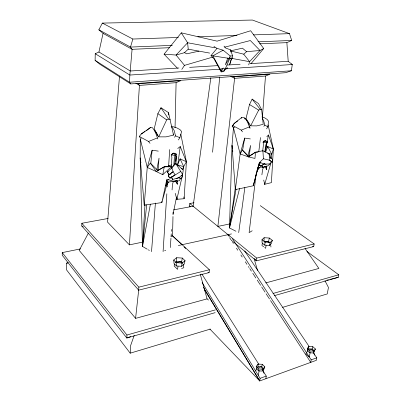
<?xml version="1.0" encoding="UTF-8"?>
<svg xmlns="http://www.w3.org/2000/svg" width="401" height="401" viewBox="0 0 401 401"><rect width="100%" height="100%" fill="white"/><g stroke="black" fill="none" stroke-linecap="round" stroke-linejoin="round"><path stroke-width="0.6" d="M80.566 248.881L62.245 252.615L62.24 255.247L126.796 338.003L215.192 312.64M68.37 262.75L66.546 263.176L66.516 269.828L130.2 353.181L210.345 329.086M141.282 138.285L140.285 139.012L140.195 157.929L142.485 246.415L147.262 249.211M172.219 235.577L209.397 269.763L209.111 272.61L138.681 290.144L81.779 225.969L81.819 223.277L108.125 218.465M257.352 367.376L257.993 366.549L258.028 364.098L262.309 364.293L264.82 366.82L263.993 368.965L262.414 371.05L258.59 370.88L256.389 368.619L256.214 366.424L258.028 364.098M250.129 63.639L288.194 61.303L292.269 64.521L291.412 70.761L285.748 72.696L130.746 83.914L99.739 64.16L95.107 60.366L95.243 53.714L98.937 51.995L103.062 33.378L98.852 29.799L102.365 23.093L252.445 20.05L289.497 33.649L291.687 40.446L286.875 42.646L259.412 43.829M172.991 216.49L172.54 235.873L171.327 236.129M173.031 214.615L173.092 212.114M175.052 127.698L176.094 82.676L180.51 80.741L138.4 83.804L137.358 83.152M266.74 166.014L266.655 169.573L265.231 166.766L266.56 166.179L266.655 169.573L266.329 168.415M235.983 231.257L229.482 227.943L232.019 145.423L233.457 127.829L234.46 127.082M264.139 237.708L261.988 239.713L262.129 243.071L264.815 245.161L269.412 245.442L271.276 243.638L272.349 240.354L269.287 238.034L264.139 237.708L264.023 241.282L268.575 241.562L269.477 242.254M307.367 350.71L308.67 348.82L308.755 346.464L312.8 346.664L315.417 348.985L313.281 352.96L309.667 352.79L307.367 350.71L307.281 348.589L308.755 346.464M171.528 168.916L171.628 166.465L164.27 166.806L157.788 170.36L156.335 171.553L147.242 167.443L140.285 139.012M160.946 108.977L160.996 107.769L168.48 112.606L173.548 135.097L166.039 136.861L158.716 136.876L154.205 128.841L157.869 113.668L160.996 107.769L168.535 119.077L170.235 119.503M62.245 252.615L126.937 335.03L126.796 338.003L130.806 336.544M130.2 353.181L130.576 345.707L134.245 335.296M138.681 290.144L138.841 287.151L81.819 223.277M268.129 124.906L273.372 149.122L271.402 182.635L264.715 184.29L264.78 183.056M150.415 204.109L142.485 246.415L144.972 204.59M175.202 193.297L176.871 199.322L184.144 198.721L186.39 161.753L180.801 134.15M258.59 370.88L258.705 368.97L256.214 366.424M142.776 242.084L129.413 244.871L139.418 85.398L138.4 83.804M163.082 251.668L166.836 193.763M167.277 186.916L167.523 183.182M168.57 166.991L169.703 149.558M170.335 247.577L170.956 238.204M171.037 236.956L171.247 233.833M171.412 231.332L171.533 229.457M175.844 164.465L176.42 155.713L175.844 161.322M161.924 201.337L161.839 202.57L144.22 205.177L140.195 157.929L140.55 160.375M253.332 184.545L253.252 185.788L235.327 189.618L232.019 145.423L232.41 148.475M171.262 166.605L171.894 157.347L171.227 154.856L172.545 153.563L173.929 153.122L176.365 154.109L175.392 156.836L174.826 164.836M173.773 166.104L174.335 158.119L175.132 155.403L176.365 154.109L175.272 153.954M180.044 160.104L180.129 158.876L186.39 161.753L183.683 166.621L182.61 169.387L181.046 168.385M264.815 245.161L265.031 242.059L261.988 239.713M262.429 117.157L265.487 76.045L269.898 74.235L233.838 76.862L232.73 76.315M172.064 189.974L172.5 184.179L173.412 181.458L176.871 180.595L177.377 184.204L175.503 181.222L176.871 180.595M144.22 205.177L147.242 167.443L152.134 150.205L158.33 151.127M151.508 251.693L155.423 203.036M158.034 170.6L159.037 158.124L156.851 169.773M119.513 76.19L107.583 222.144L129.413 244.871M190.545 206.801L189.578 206.004L189.783 203.523L194.054 202.741M267.582 147.698L267.688 146.455L273.372 149.122L271.743 154.245L271.166 158.039M271.006 158.35L270.625 156.315L268.735 153.463L262.901 150.726L255.512 152.22L254.946 158.425L248.58 156.936L240.149 153.949L233.457 127.829M212.565 152.265L219.713 77.087M142.485 246.415L146.656 204.826M150.766 163.859L152.134 150.205M208.52 300.083L207.076 298.895L135.578 318.369L138.706 289.903M176.781 198.084L176.871 199.322L177.016 198.099M309.667 352.79L309.883 350.935L307.281 348.589M235.608 187.277L235.327 189.618L240.149 153.949L244.665 138.084L250.369 138.936M249.116 232.68L256.174 173.603M258.77 151.839L260.48 137.538M262.65 151.237L263.492 144.545L263.106 142.21L263.923 141.107L265.457 140.666L267.532 141.638L266.495 144.149L265.487 152.039M264.84 151.959L265.693 145.287L266.675 142.751L267.532 141.638M266.54 128.881L267.823 126.866L268.56 121.292L267.216 119.488L264.66 117.859L261.923 116.861M189.783 203.523L256.745 258.094L256.384 260.84L313.717 246.565L314.153 243.943L260.249 205.628M177.743 165.067L180.214 146.525L177.688 148.565M261.893 174.861L262.615 169.473L263.728 166.926L266.56 166.179M177.357 164.911L180.129 158.876L183.683 166.621L182.625 174.49L176.871 199.322M238.695 232.64L244.866 187.488M249.091 156.56L250.615 145.428L247.973 155.743M193.117 206.239L210.826 77.829M313.632 353.156L316.785 357.822L316.334 360.334L259.718 380.95L260.089 378.333L202.144 282.575M271.061 161.864L272.284 162.049L272.665 159.438L269.713 156.971L268.735 153.463M265.893 378.699L266.269 376.098L263.267 371.336M178.014 266.279L177.563 269.362L174.084 265.943L174.876 263.913M239.582 188.505L229.482 227.943L235.357 187.678M182.876 263.031L181.648 261.853L182.28 258.054L176.64 257.723L173.708 260.028L174.074 263.622L176.505 265.998L181.548 266.294L184.104 264.209L185.067 260.695L182.28 258.054M166.881 180.751L165.979 186.074L168.32 182.37L166.881 180.751L168.926 179.362M229.482 227.943L236.034 189.167M242.585 150.395L244.665 138.084M266.104 245.442L265.622 248.304L264.66 247.552M232.495 238.79L311.186 359.847L310.74 362.369L270.515 300.539M274.364 295.662L338.284 277.322L338.76 274.775L306.955 251.472M147.242 167.443L150.315 163.107L156.335 171.553L162.756 174.686L164.27 166.806L168.455 166.816M181.548 266.294L182.179 263.036L185.067 260.695M265.211 151.538L265.452 150.31M265.698 149.082L268.485 134.967L266.78 136.761M258.249 375.361L259.226 370.484M268.575 241.562L269.287 238.034M173.087 214.079L176.575 196.896M310.224 352.429L309.251 357.085L305.813 353.948L307.632 350.875M258.013 166.235L259.126 167.758L256.961 171.162L257.427 168.971M263.993 368.965L261.778 366.725L262.309 364.293M167.072 181.257L165.979 186.074L168.009 182.014L173.412 181.458M224.926 69.684L224.44 70.817L222.665 71.719L221.146 71.899L221.332 71.107L212.831 55.859L211.011 55.594L216.991 48.361L223.121 50.175L230.269 56L232.58 55.904L232.695 58.19L228.916 58.371L212.831 55.859L223.121 50.175M179.798 178.42L181.613 178.781L182.295 175.889L181.272 175.227M257.612 168.395L257.868 167.292M314.559 351.055L312.254 348.995L312.8 346.664M168.465 166.891L168.736 165.783L171.508 164.921M245.988 118.495L249.527 104.511L252.129 99.107L258.525 103.613L261.673 109.804L263.226 124.32L256.785 125.889L250.655 125.834L245.988 118.495L244.986 119.242M248.71 64.942L249.572 61.664L260.013 50.481L263.693 48.521L250.66 30.752L217.071 41.153L181.297 32.837L164.084 54.185L177.442 68.25M257.517 169.663L253.252 185.788L259.447 162.5L263.417 158.786L262.901 150.726M257.833 168.465L258.149 167.272M258.47 166.079L259.417 162.495M269.412 245.442L270.239 242.384L272.349 240.354M167.222 183.282L161.839 202.57L166.866 179.212L172.901 181.092L179.317 180.806L180.575 178.45L178.595 177.372M231.613 57.754L229.693 64.486L231.808 58.16M263.713 180.054L264.715 184.29L270.966 162.761L267.903 165.839L262.475 167.402L261.723 165.528L264.715 163.668M178.375 139.974L179.859 137.693L181.653 131.533L179.969 129.608L176.806 127.884L171.277 126.15M178.415 37.463L132.856 39.032L130.5 47.072L132.084 49.313L129.849 75.047L129.548 82.23L130.746 83.914M262.414 371.05L263.031 369.166L264.82 366.82M227.783 57.965L225.332 64.751L229.262 58.3M265.622 152.134L267.688 146.455L271.743 154.245L267.527 153.252M313.281 352.96L313.968 351.131L315.417 348.985M240.149 153.949L242.369 150.044L248.58 156.936L248.81 156.335L255.512 152.22L258.008 152.134M237.713 120.932L234.344 123.302L232.625 125.528L232.139 126.771L234.144 123.558L241.778 117.418L244.194 117.538C247.537 120.305 248.364 124.606 250.039 128.365M225.417 68.546L230.079 57.769M261.783 245.297L262.81 243.011M158.716 136.876L166.671 119.884L168.535 119.077M250.655 125.834L258.66 110.12L260.284 109.388L261.673 109.804M88.431 233.026L79.213 250.394L135.578 318.369M256.961 171.162L259.031 167.397L262.55 167.042M255.547 370.89L256.735 368.77M228.916 58.371L230.269 56M241.277 118.285L241.778 117.418M181.803 69.408L184.49 65.373L212.53 57.163M174.44 137.297L175.518 135.849L174.255 130.731L172.636 127.839L171.402 126.821M263.803 126.375L264.815 125.042L263.512 120.345L262.359 118.586M140.109 137.638L139.312 136.44L141.227 134.019L150.49 127.503L152.46 127.703L153.984 129.879L155.573 132.826L157.874 139.012M250.926 63.789L263.693 48.521M170.45 174.104L168.936 174.625L167.337 171.994L171.894 167.869L175.658 163.407L182.61 169.387M264.565 167.428L265.231 166.766M174.831 181.874L175.503 181.222M261.272 165.428L260.49 166.179L259.272 164.836L259.166 163.798L260.986 162.45M164.084 54.185L176.079 55.037L184.5 52.681L188.219 49.163L187.608 42.762L181.297 32.837M162.756 174.686L171.628 166.465L172.691 166.991M176.049 178.58L178.891 177.713L182.625 174.49L175.658 163.407L174.741 163.839M231.036 51.062L243.723 54.165L246.615 51.689L260.013 50.481L250.334 40.546L224.605 47.188M178.891 177.713L172.53 179.493L171.357 177.392L172.26 176.646M180.841 171.427L170.014 178.164L168.766 176.881L168.32 175.618L173.122 171.678L171.894 167.869M175.367 262.59L176.661 261.557L181.648 261.853M146.24 130.841L150.49 127.503M258.515 165.864L259.527 165.122M172.265 176.52L170.014 178.164L168.32 175.618M171.357 177.392L175.052 174.811L173.122 171.678L168.936 174.625L168.405 173.443M248.58 156.936L255.512 152.22M141.227 134.019L145.032 131.428M249.638 232.354L252.224 230.735M156.335 171.553L164.27 166.806M264.69 163.673L260.49 166.179L259.166 163.798M164.636 250.79L165.668 250.209M168.38 171.412L167.337 171.994L168.049 172.961M139.312 136.44L148.545 141.468L157.232 137.979M232.625 125.528L241.287 130.13L249.352 126.911M260.089 378.333L266.269 376.098M311.186 359.847L316.785 357.822M261.928 369.527L263.011 369.146L260.81 366.915L257.572 368.053M308.504 350.163L311.356 349.161L313.652 351.216M282.545 307.377L327.266 293.933L328.444 287.457L324.95 280.67M126.937 335.03L215.492 309.843M272.961 293.492L338.76 274.775M265.748 282.916L318.88 268.444L305.036 248.425M326.77 280.214L328.589 279.753M329.797 279.452L338.284 277.322M138.841 287.151L209.397 269.763M256.745 258.094L314.153 243.943M181.553 268.409L183.262 267.998M175.833 262.765L180.355 261.713L181.989 263.282M264.695 242.064L267.402 241.432L268.745 242.465M230.946 50.777L242.44 48.17L246.615 51.689M198.951 51.138L186.821 53.829L184.5 52.681M178.29 245.532L231.522 233.913M66.546 263.176L67.764 262.916M230.009 223.883L217.873 226.415L234.6 78.335L233.838 76.862M173.578 209.873L193.417 206.184M259.447 162.5L264.916 164.084L270.394 163.924L271.427 161.673L269.432 160.154L263.417 158.786M221.332 71.107L224.44 70.817M176.094 82.676L139.418 85.398L135.799 83.127M265.487 76.045L234.6 78.335L230.695 76.401M291.412 70.761L129.548 82.23L95.107 60.366M219.803 69.218L129.849 75.047L95.243 53.714M225.427 68.852L292.269 64.521L291.121 64.04M178.981 68.005L130.305 70.992L98.937 51.995M189.593 67.353L217.673 65.629M227.036 65.057L240.144 64.25M169.533 47.699L132.084 49.313L103.062 33.378M172.36 45.353L130.5 47.072L98.852 29.799M257.948 41.834L291.687 40.446M197.758 36.802L237.076 35.448M253.302 34.892L289.497 33.649M258.705 368.97L263.031 369.166M257.993 366.549L261.778 366.725M308.67 348.82L312.254 348.995M309.883 350.935L313.968 351.131M173.708 260.028L176.465 262.7L182.179 263.036M265.031 242.059L270.239 242.384M312.484 246.48L313.717 246.565M207.903 272.454L209.111 272.61M172.545 153.563L173.633 153.718M244.294 118.305L245.171 118.435M263.923 141.107L265.126 141.282M264.916 164.084L266.279 164.33M214.961 47.794L187.608 42.762L176.079 55.037L184.49 65.373M188.219 49.163L209.688 53.087M229.482 57.99L249.572 61.664L243.723 54.165M177.217 164.856L183.683 166.621M232.58 55.904L230.59 49.854L225.568 48.01L223.999 46.095M232.64 126.982L234.134 127.618M175.518 135.849L179.859 137.693M178.605 177.342L181.613 178.781M102.365 23.093L132.856 39.032M168.736 165.783L170.204 166.57M148.325 249.828L149.388 250.45M264.815 125.042L267.823 126.866M249.527 104.511L258.66 110.12M213.928 46.441L216.991 48.361M81.779 225.969L83.343 226.946M272.284 162.049L269.432 160.154L269.713 156.971L270.755 158.39M157.869 113.668L166.671 119.884M189.578 206.004L190.57 206.71M262.264 245.673L263.703 246.8M228.475 235.267L229.397 236.019M231.212 240.179L256.384 260.84L254.62 258.8M168.32 182.37L168.926 182.876M172.024 235.447L182.089 244.7M184.064 246.971L185.803 248.58M150.315 163.107L157.788 170.36M242.369 150.044L248.81 156.335M209.848 328.99L259.713 380.94L203.392 287.276M211.011 55.594L214.139 58.962L221.146 71.899M148.545 141.468L150.039 143.347M252.129 99.107L260.284 109.388M261.723 165.528L262.475 167.402M259.126 167.758L259.462 168.204M246.159 119.764L248.565 122.816L249.031 124.46M241.287 130.13L242.475 131.884M244.66 250.996L309.081 346.414M227.898 235.041L228.58 236.089M229.603 237.658L230.966 239.753M232.67 242.374L233.352 243.422M236.42 248.139L237.783 250.234M240.851 254.951L242.214 257.046M245.287 261.763L246.991 264.384M248.354 266.48L249.036 267.527M249.718 268.575L251.422 271.196M252.785 273.292L255.853 278.008M257.216 280.104L260.625 285.342M261.647 286.915L265.056 292.154M266.079 293.727L269.492 298.966M201.833 273.978L258.926 364.459M154.485 130.13L156.746 133.488L157.387 135.874M204.315 289.316L259.718 380.95M173.072 133.944L173.548 135.097M180.214 146.525L186.39 161.753M268.485 134.967L273.372 149.122M176.831 182.575L177.377 184.204M172.029 177.919L172.53 179.493M254.089 258.575L257.547 270.429M249.337 125.558L249.958 127.754M200.299 274.354L207.076 298.895M259.572 162.505L259.858 163.713M263.146 369.742L263.958 373.316M313.762 351.792L314.419 355.231M183.212 264.454L183.833 267.863M183.843 196.866L184.144 198.721M140.731 161.598L140.911 162.821M230.59 49.854L230.906 52.11M270.54 243.843L270.956 247.026M232.64 150.31L232.796 151.528M168.48 112.606L168.766 115.012M286.875 42.646L288.194 61.303M264.66 183.056L264.715 184.29M177.247 180.816L177.287 181.944M176.465 262.7L176.505 265.998M176.64 257.723L176.661 261.557M224.435 68.862L224.144 70.26L227.753 67.829L224.435 68.862M223.412 68.105L221.633 70.426L220.7 69.102L223.412 68.105M265.457 140.666L263.106 142.21L266.675 142.751L265.457 140.666M173.929 153.122L171.227 154.856L175.132 155.403L173.929 153.122"/></g></svg>
